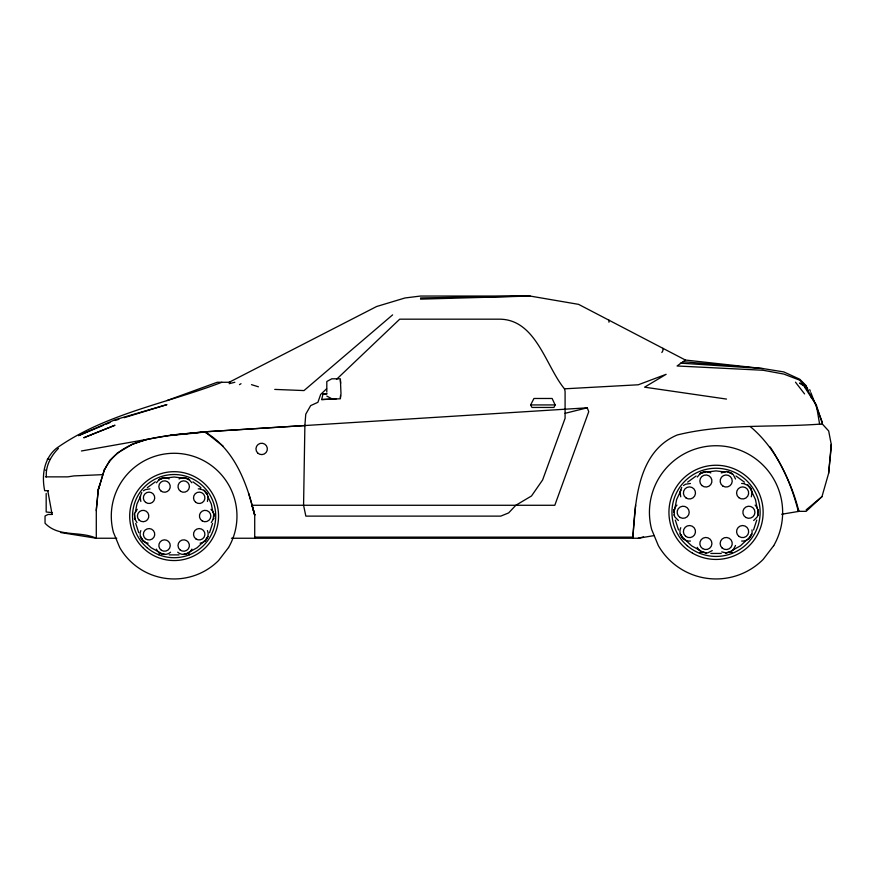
<?xml version="1.0" encoding="UTF-8"?>
<svg xmlns="http://www.w3.org/2000/svg" width="875" height="875" viewBox="0 0 875 875"><rect width="100%" height="100%" fill="white"/><g stroke="black" fill="none" stroke-linecap="round" stroke-linejoin="round"><path stroke-width="1.31" d="M336.481 379.378L399.733 319.178L498.881 319.178C535.992 318.828 545.573 366.034 564.473 388.817L565.086 391.42L565.086 418.305L542.62 479.938L531.519 495.961L515.834 505.28L508.638 512.914L500.752 516.119L305.845 516.119L303.57 505.28L304.883 425.545L305.758 414.203L310.669 405.606L317.898 402.314L320.677 394.428L326.605 388.784M134.487 513.614L134.859 519.367L134.444 513.712L137.244 509.316M632.822 538.245C635.327 501.298 637.492 451.741 677.217 434.984C723.57 423.445 772.308 427.612 819.613 424.156L822.456 424.156L828.68 430.97L831.25 444.402L828.625 473.331L821.964 496.661L806.127 511.339L799.094 511.339L781.67 514.248M96.294 510.683L98.295 489.858L104.333 469.864M828.625 473.331L831.25 447.016M340.298 397.545L340.561 395.423M673.652 512.258L674.92 507.5L676.944 505.137M135.341 512.444L136.938 504.022L140.591 496.267M674.68 509.731L676.627 499.527L681.045 490.131M830.834 446.381L831.25 444.402M336.35 398.77L321.683 399.569L323.017 393.991L326.78 393.739M184.013 477.619L189.602 479.872L187.359 478.986M726.502 471.57L729.137 471.942M140.831 530.6C138.327 535.894 142.275 542.806 148.148 543.145M207.419 501.463L208.152 496.869L206.478 492.527L205.734 492.505M680.75 527.702C677.688 534.045 683.462 541.997 690.441 541.045M751.33 496.814L752.095 491.947L750.334 487.342L749.536 487.32M98.295 489.858L104.333 469.82M209.508 532.755L212.537 523.436M753.539 529.977L756.744 520.1M221.823 382.277C166.534 403.528 105.328 413.656 56.262 448.438C43.772 458.817 41.584 475.617 44.68 490.7L48.453 490.7M100.023 483.919L98.295 489.202L96.294 509.458L96.294 538.245L116.769 538.245M46.364 476.864C45.423 466.123 50.969 455.864 58.406 448.438M156.428 482.781L159.655 479.008M191.877 549.128C189.733 554.608 181.956 556.216 177.702 552.202M697.277 477.006L700.7 473.014M735.514 545.497L733.272 549.894L729.137 552.573M213.806 518.361L211.291 522.539M758.1 514.719L757.148 517.016L753.67 520.505M555.133 404.928L553.952 407.444L531.956 407.444L530.644 404.928L533.958 398.475L552.125 398.475L555.133 404.928L530.644 404.928M158.812 554.794L159.731 552.453L151.145 547.739L144.003 541.023M699.803 553.339L700.777 550.867L691.677 545.869L684.108 538.748L683.517 539.011L680.312 533.969L683.517 539.011M141.772 492.527L140.109 496.869L140.831 501.463M681.745 487.342L679.973 491.947L680.75 496.814M661.85 352.505L662.922 350.656L662.922 348.316M748.562 539.011L751.767 533.969L748.606 538.967L747.972 538.748M207.452 494.583L203.798 490.175L207.452 494.462M807.166 387.658L799.673 380.144L783.792 374.062L763.186 370.267L677.086 365.98L685.398 360.041L763.186 368.605L783.792 371.919L799.673 379.192L806.542 386.05M116.878 453.644L109.802 460.337L104.333 470.083C122.019 433.847 171.139 436.559 204.958 431.933C234.762 449.389 247.023 483.35 254.713 515.2L252.022 505.269L554.805 505.28L588.733 411.731L587.256 407.816L204.958 431.812L170.888 435.127L81.408 450.986M204.258 541.023L197.105 547.739L188.519 552.453M747.02 539.645L740.403 545.869L732.43 550.244M392.623 314.869L303.997 390.567L274.75 389.408M806.127 509.906L821.964 496.661M147.361 487.605L155.291 481.841M687.663 482.125L696.073 476.022M179.069 478.931L181.836 477.761L186.484 478.002M170.559 552.202C166.305 556.216 158.517 554.608 156.373 549.128M721.273 472.927L726.688 471.494L732.441 473.922L730.067 472.981M712.25 550.594L707.864 552.836L705.381 553.022M239.477 384.65L241.03 383.698M143.391 490.831L145.392 489.606L149.986 488.873M683.452 485.538L685.573 484.236L690.441 483.47M116.878 453.403L131.512 444.762M229.141 382.277L376.589 306.523L405.005 297.97L420.503 296.045L530.064 296.045L578.583 304.358L685.398 360.041M103.666 425.195L78.531 435.63L114.975 419.781L166.928 404.622L124.064 417.714M106.181 424.145L109.944 422.581M164.248 477.652L158.648 479.872L164.248 477.619M189.438 554.794L188.584 553.066L183.291 554.422M166.928 400.575L217.219 382.277L230.333 382.277M131.512 444.522L147 439.37M114.975 420.503L118.869 419.311M184.614 554.083L188.584 553.066M231.448 538.245L638.291 538.245L643.562 536.922M229.141 383.698L234.85 382.277M565.086 413.317L587.256 407.816M161.766 478.002L166.414 477.761L169.192 478.931M702.942 471.942L707.864 471.691L710.806 472.927M638.291 538.245L654.369 535.555M164.402 478.231L174.125 477.006L183.848 478.231M707.022 472.03L716.034 470.892L725.058 472.03M200.342 488.961L204.87 490.831M205.811 492.603L206.478 492.527M743.827 483.569L748.103 485.592M749.623 487.419L750.334 487.342M170.888 435.127L204.958 431.812L305.2 425.513M321.683 399.569L340.364 398.77L340.988 393.783L340.364 378.798L331.8 378.798L326.802 381.5L326.802 392.164M564.473 388.817L638.269 384.781L666.148 374.303L644.58 387.177L726.502 399.077M323.017 393.991L326.955 393.816M102.856 474.633L73.85 475.913L67.758 476.864L45.413 476.864M420.503 299.141L530.064 296.045L420.503 297.948M200.102 543.145C205.986 542.806 209.923 535.894 207.419 530.6M741.628 541.045C747.688 541.811 753.244 535.861 751.975 529.889M770.142 447.016L770.197 447.016C782.644 466.266 792.487 487.058 798.339 509.261M47.294 459.288L50.148 459.288M45.413 470.116L46.364 470.116M51.997 514.456L48.07 514.456L45.041 515.987L45.041 523.239C58.756 537.655 79.57 530.567 96.294 538.245L60.605 532.536M254.713 537.13L632.822 537.13L635.589 505.214M710.839 553.448L721.23 553.448M169.225 554.892L179.025 554.892M741.628 483.47L744.122 483.536M748.048 485.527L748.617 485.538M198.275 488.873L200.616 488.939M680.411 363.125L763.186 368.605L683.266 361.703M726.688 553.022L721.733 551.906M164.959 554.422L159.677 553.066L163.636 554.083M52.358 512.641L46.178 511.995L46.178 493.456M251.486 384.65L258.42 386.794M702.942 552.573L698.808 549.894L697.222 547.345M326.802 396.069L331.8 398.77M811.18 397.578L813.356 399.077M736.006 476.022L744.406 482.125M192.959 481.841L200.889 487.605M755.125 505.137L757.148 507.5L758.428 512.258M678.409 520.505L674.92 517.016L673.969 514.719M211.006 509.316L212.909 511.547L214.112 516.031M136.959 522.539L134.444 518.361M206.402 432.95L204.958 431.812L223.278 446.305M731.38 473.014L733.272 474.633L735.514 479.019M188.606 479.008L191.822 482.781M750.214 426.519C775.917 448.044 790.223 479.544 798.339 511.459L798.339 509.141L799.094 511.339M751.581 489.781L747.491 484.848L751.352 489.387M795.473 382.178L804.573 393.925M804.65 387.209L816.484 405.355L805.131 386.05L799.673 382.998L807.494 388.522L808.303 391.267M732.266 553.339L731.292 550.867M751.034 490.131L755.453 499.527L757.159 508.452M207.659 496.267L211.312 504.022L212.92 512.444M809.703 389.659L810.348 391.322M810.863 392.645L815.402 404.37M815.828 405.453L822.248 422.023M675.325 520.1L678.541 529.977M135.723 523.436L138.753 532.755M822.456 424.156L816.397 405.213L819.613 424.156M251.967 505.28L254.713 514.861L254.713 538.245M248.719 493.511L254.713 514.861M674.417 515.791L674.045 509.611L674.188 512.138M47.775 490.7L52.106 514.456M340.298 380.023L340.692 383.217M608.956 320.184L608.956 322.219M213.752 513.614L213.391 519.367L213.752 513.614M758.045 509.698L757.663 515.791L758.045 509.698M207.834 536.517L204.859 541.231L207.834 536.517M228.55 547.531L218.564 560.547A62.836 62.836 0 0 1 119.711 547.531L113.433 532.383A62.836 62.836 0 0 1 182.328 453.819A62.836 62.836 0 0 1 228.55 547.531M773.719 545.65L763.131 559.442A66.609 66.609 0 0 1 658.35 545.65L651.7 529.583A66.609 66.609 0 0 1 724.73 446.305A66.609 66.609 0 0 1 773.719 545.65M700.82 473.2L699.628 473.922L705.895 471.527L700.82 473.2M91.361 434.678L83.759 437.773L114.975 425.25L91.361 434.678M731.358 551.513L725.758 552.956L731.358 551.513M706.322 552.956L700.722 551.513L706.322 552.956M143.445 541.275L140.427 536.517L143.445 541.275M257.633 452.955A5.709 5.698 0 0 0 267.17 450.406A5.709 5.698 0 0 0 260.192 443.417A5.709 5.698 0 0 0 257.633 452.955M692.486 553.131A47.097 47.097 0 0 0 763.131 512.345A47.097 47.097 0 0 0 692.486 471.559A47.097 47.097 0 0 0 692.486 553.131M687.225 545.716A44.089 44.089 0 0 0 759.347 520.603A44.089 44.089 0 0 0 701.542 470.706A44.089 44.089 0 0 0 687.225 545.716M722.903 486.073A6.048 6.048 0 0 0 732.233 481.316A6.048 6.048 0 0 0 723.45 475.617A6.048 6.048 0 0 0 722.903 486.073M738.817 497.645A6.048 6.048 0 0 0 748.595 493.883A6.048 6.048 0 0 0 740.458 487.298A6.048 6.048 0 0 0 738.817 497.645M745.883 517.497A6.048 6.048 0 0 0 754.95 512.258A6.048 6.048 0 0 0 745.883 507.019A6.048 6.048 0 0 0 745.883 517.497M739.069 536.473A6.048 6.048 0 0 0 748.639 532.208A6.048 6.048 0 0 0 740.173 526.05A6.048 6.048 0 0 0 739.069 536.473M722.148 548.013A6.048 6.048 0 0 0 732.113 544.775A6.048 6.048 0 0 0 724.325 537.764A6.048 6.048 0 0 0 722.148 548.013M702.592 548.592A6.048 6.048 0 0 0 711.922 543.834A6.048 6.048 0 0 0 703.139 538.125A6.048 6.048 0 0 0 702.592 548.592M680.148 517.497A6.048 6.048 0 0 0 689.216 512.258A6.048 6.048 0 0 0 680.148 507.019A6.048 6.048 0 0 0 680.148 517.497M685.639 536.277A6.048 6.048 0 0 0 695.417 532.525A6.048 6.048 0 0 0 687.28 525.93A6.048 6.048 0 0 0 685.639 536.277M701.837 485.494A6.048 6.048 0 0 0 711.802 482.256A6.048 6.048 0 0 0 704.014 475.256A6.048 6.048 0 0 0 701.837 485.494M685.891 497.831A6.048 6.048 0 0 0 695.461 493.577A6.048 6.048 0 0 0 686.984 487.419A6.048 6.048 0 0 0 685.891 497.831M142.712 547.531A44.428 44.428 0 0 0 217.044 527.614A44.428 44.428 0 0 0 162.63 473.2A44.428 44.428 0 0 0 142.712 547.531M146.945 547.597A41.595 41.595 0 0 0 214.988 523.906A41.595 41.595 0 0 0 160.453 476.831A41.595 41.595 0 0 0 146.945 547.597M180.6 491.334A5.709 5.709 0 0 0 189.405 486.839A5.709 5.709 0 0 0 181.114 481.469A5.709 5.709 0 0 0 180.6 491.334M195.617 502.239A5.709 5.709 0 0 0 204.848 498.706A5.709 5.709 0 0 0 197.17 492.483A5.709 5.709 0 0 0 195.617 502.239M202.278 520.975A5.709 5.709 0 0 0 210.842 516.031A5.709 5.709 0 0 0 202.278 511.098A5.709 5.709 0 0 0 202.278 520.975M195.858 538.869A5.709 5.709 0 0 0 204.881 534.855A5.709 5.709 0 0 0 196.886 529.047A5.709 5.709 0 0 0 195.858 538.869M179.889 549.762A5.709 5.709 0 0 0 189.284 546.711A5.709 5.709 0 0 0 181.945 540.094A5.709 5.709 0 0 0 179.889 549.762M161.438 550.309A5.709 5.709 0 0 0 170.242 545.825A5.709 5.709 0 0 0 161.952 540.444A5.709 5.709 0 0 0 161.438 550.309M139.092 520.067A5.709 5.709 0 0 0 148.63 517.508A5.709 5.709 0 0 0 141.641 510.519A5.709 5.709 0 0 0 139.092 520.067M145.458 538.694A5.709 5.709 0 0 0 154.678 535.15A5.709 5.709 0 0 0 147 528.938A5.709 5.709 0 0 0 145.458 538.694M160.727 490.788A5.709 5.709 0 0 0 170.122 487.736A5.709 5.709 0 0 0 162.783 481.119A5.709 5.709 0 0 0 160.727 490.788M145.688 502.425A5.709 5.709 0 0 0 154.711 498.411A5.709 5.709 0 0 0 146.727 492.603A5.709 5.709 0 0 0 145.688 502.425"/></g></svg>
